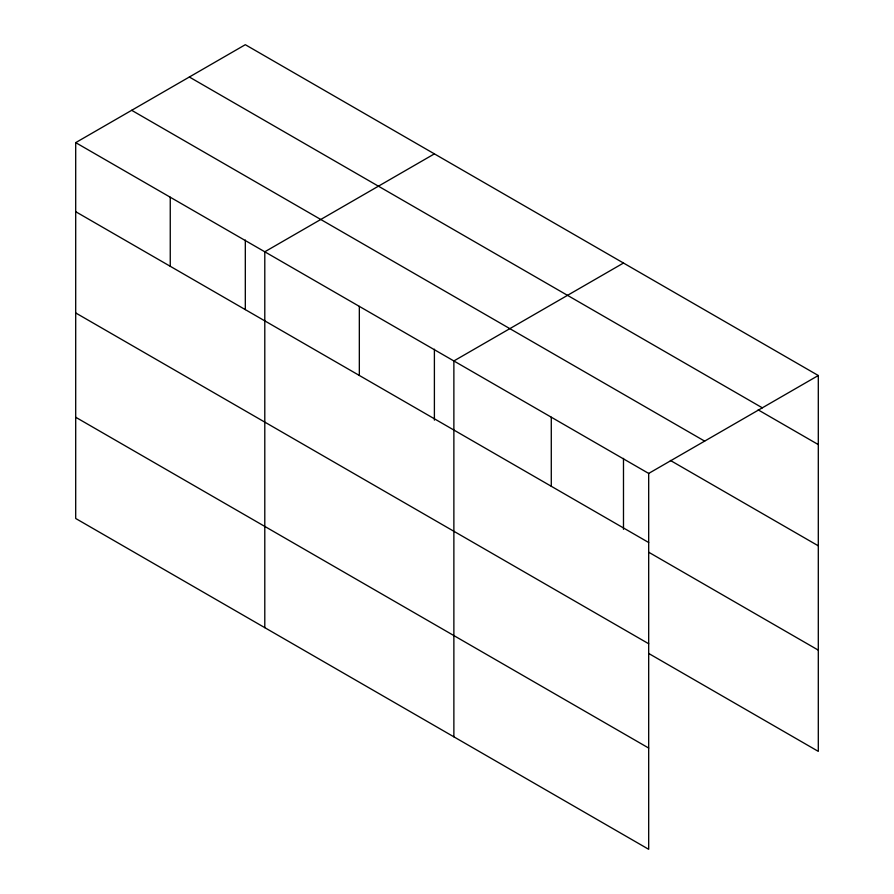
<?xml version="1.0" encoding="UTF-8"?>
<svg xmlns="http://www.w3.org/2000/svg" width="894" height="894" viewBox="0 0 894 894"><rect width="100%" height="100%" fill="white"/><g stroke="black" fill="none" stroke-linecap="round" stroke-linejoin="round"><path stroke-width="1.34" d="M648.686 643.747L648.686 473.429L75.699 142.627L75.699 518.486L648.686 849.3L648.686 643.747L75.699 312.945M648.731 653.48L818.301 751.373L818.301 375.514L245.314 44.7L75.699 142.627M434.395 153.869L264.792 251.795L264.792 627.655M623.487 263.037L453.873 360.952L453.873 736.824M648.686 473.429L818.301 375.514M189.338 77.018L762.325 407.82M758.168 409.865L818.301 444.586M131.675 110.308L704.662 441.122M670.377 460.432L818.301 545.821M75.699 211.699L648.686 542.513M648.731 552.235L818.301 650.139M75.699 417.252L648.686 748.054M623.487 458.387L623.487 529.315M551.285 417.196L551.285 486.269M434.395 349.219L434.395 420.146M359.332 306.374L359.332 375.446M245.314 240.05L245.314 309.592M170.251 197.205L170.251 266.278"/></g></svg>
